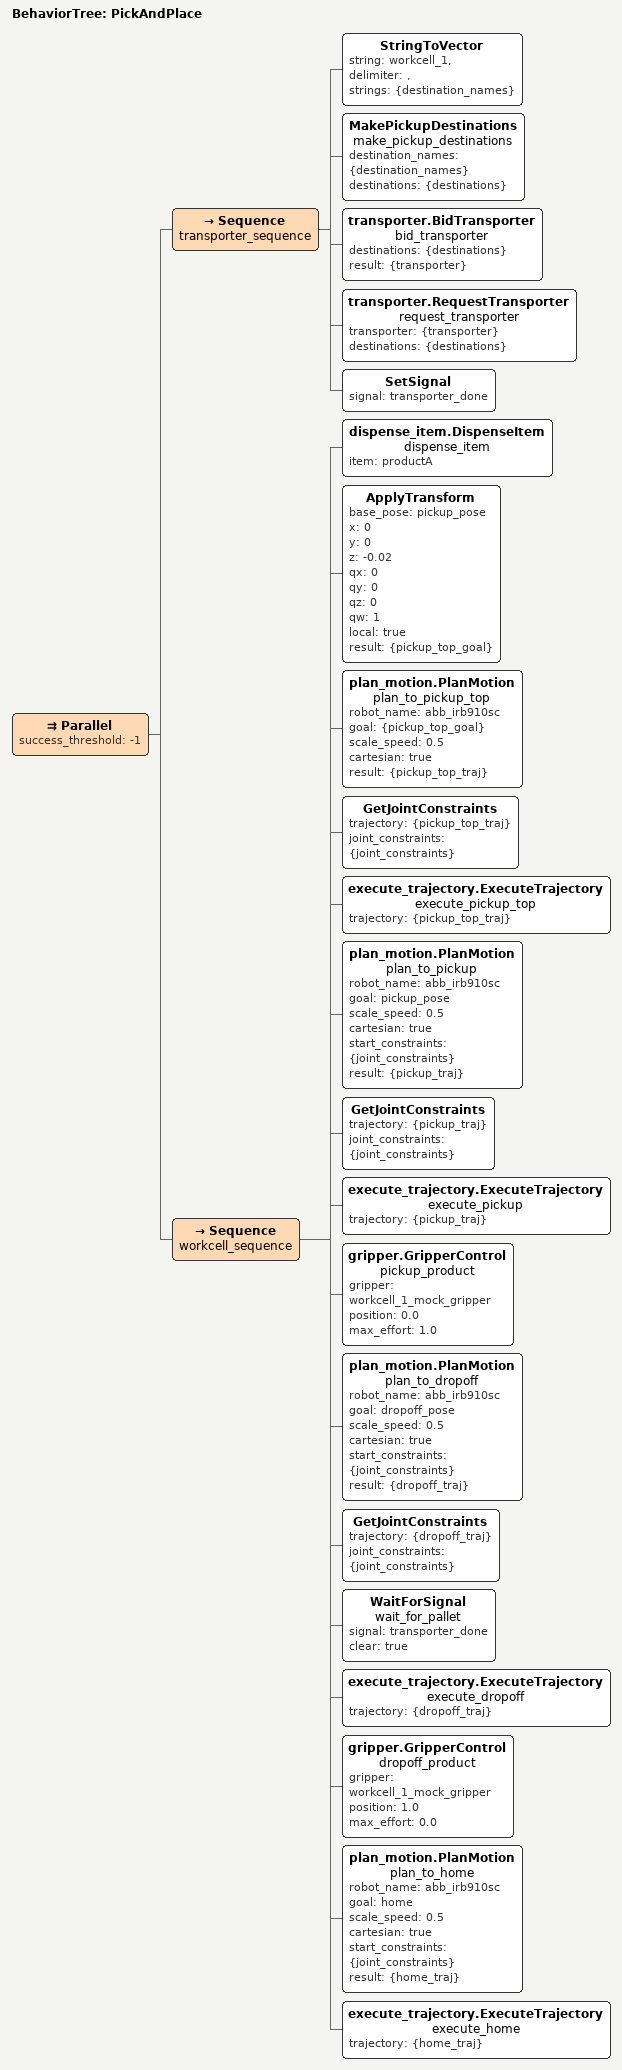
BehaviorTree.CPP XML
<?xml version='1.0'?>
<root main_tree_to_execute="PickAndPlace">
  <BehaviorTree ID="PickAndPlace">
    <Parallel success_threshold="-1">
      <Sequence name="transporter_sequence">
        <StringToVector string="workcell_1," delimiter="," strings="{destination_names}"/>
        <MakePickupDestinations name="make_pickup_destinations" destination_names="{destination_names}" destinations="{destinations}"/>
        <transporter.BidTransporter name="bid_transporter" destinations="{destinations}" result="{transporter}"/>
        <transporter.RequestTransporter name="request_transporter" transporter="{transporter}" destinations="{destinations}"/>
        <SetSignal signal="transporter_done"/>
      </Sequence>

      <Sequence name="workcell_sequence">
        <dispense_item.DispenseItem name="dispense_item" item="productA" />

        <ApplyTransform base_pose="pickup_pose" x="0" y="0" z="-0.02" qx="0" qy="0" qz="0" qw="1" local="true" result="{pickup_top_goal}" />
        <plan_motion.PlanMotion name="plan_to_pickup_top" robot_name="abb_irb910sc" goal="{pickup_top_goal}" scale_speed="0.5" cartesian="true" result="{pickup_top_traj}" />
        <GetJointConstraints trajectory="{pickup_top_traj}" joint_constraints="{joint_constraints}" />
        <execute_trajectory.ExecuteTrajectory name="execute_pickup_top" trajectory="{pickup_top_traj}" />

        <plan_motion.PlanMotion name="plan_to_pickup" robot_name="abb_irb910sc" goal="pickup_pose" scale_speed="0.5" cartesian="true" start_constraints="{joint_constraints}" result="{pickup_traj}" />
        <GetJointConstraints trajectory="{pickup_traj}" joint_constraints="{joint_constraints}" />
        <execute_trajectory.ExecuteTrajectory name="execute_pickup" trajectory="{pickup_traj}" />
        <gripper.GripperControl name="pickup_product" gripper="workcell_1_mock_gripper" position="0.0" max_effort="1.0" />

        <plan_motion.PlanMotion name="plan_to_dropoff" robot_name="abb_irb910sc" goal="dropoff_pose" scale_speed="0.5" cartesian="true" start_constraints="{joint_constraints}" result="{dropoff_traj}" />
        <GetJointConstraints trajectory="{dropoff_traj}" joint_constraints="{joint_constraints}" />

        <WaitForSignal name="wait_for_pallet" signal="transporter_done" clear="true"/>
        <execute_trajectory.ExecuteTrajectory name="execute_dropoff" trajectory="{dropoff_traj}" />
        <gripper.GripperControl name="dropoff_product" gripper="workcell_1_mock_gripper" position="1.0" max_effort="0.0" />

        <plan_motion.PlanMotion name="plan_to_home" robot_name="abb_irb910sc" goal="home" scale_speed="0.5" cartesian="true" start_constraints="{joint_constraints}" result="{home_traj}" />
        <execute_trajectory.ExecuteTrajectory name="execute_home" trajectory="{home_traj}" />

      </Sequence>
    </Parallel>
  </BehaviorTree>
</root>
